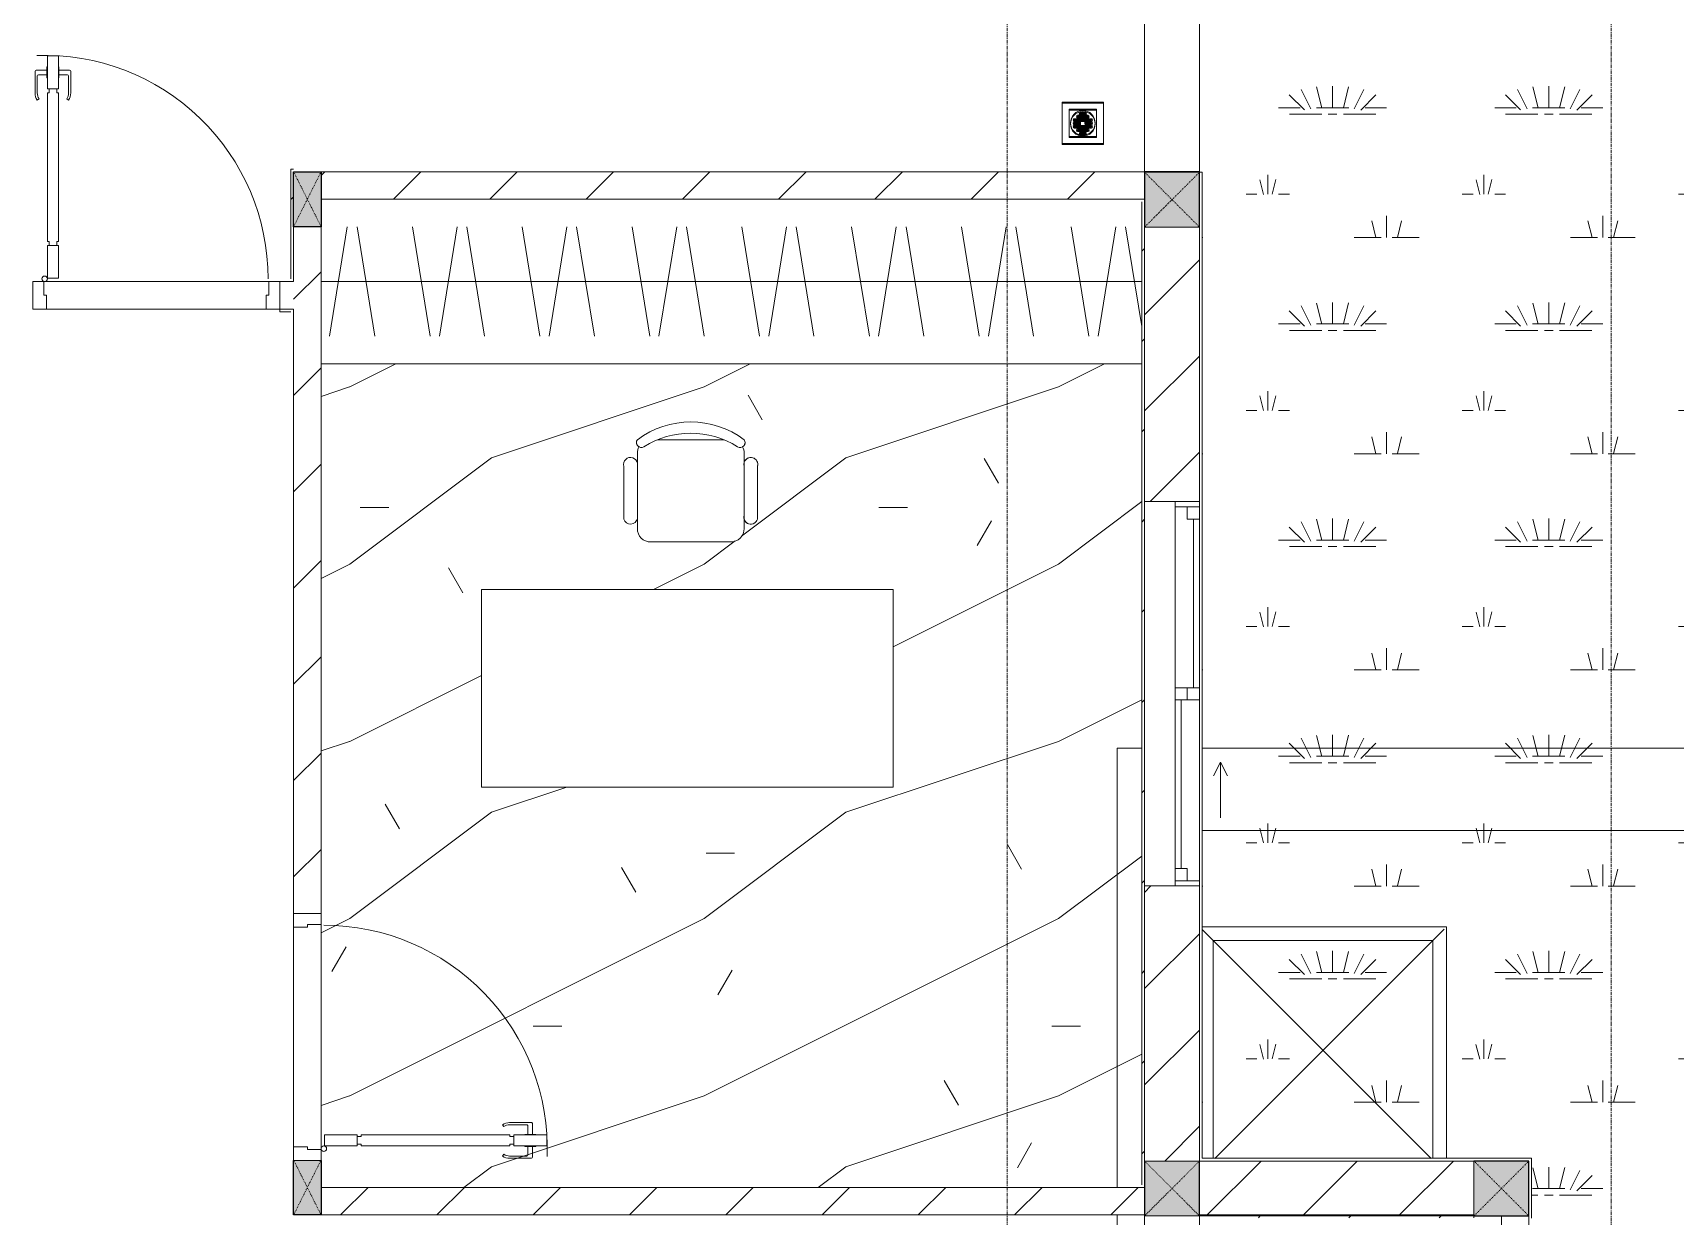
# Model space of a CAD drawing. Header units: millimetres. Extents: x 5121 to 246734, y -48180 to 129206.
# Drawn here: x 49203 to 55185, y 56633 to 60943 of the extents above; entities that cross this region are included whole.
import ezdxf

# ---------------------------------------------------------------- set-up
doc = ezdxf.new("R2010")
doc.units = ezdxf.units.MM
doc.linetypes.add('Dash', pattern=[6, 3, -3])
doc.linetypes.add('Grid Line', pattern=[22.225, 12.7, -3.175, 3.175, -3.175])
for name, color, linetype, lineweight in [('0-1', 7, 'Continuous', 5), ('A-DETL-GENF-1', 50, 'Continuous', 9), ('A-DOOR-1', 253, 'Continuous', 9), ('A-DOOR-2', 50, 'Continuous', 9), ('A-FLOR-1', 50, 'Continuous', 9), ('A-FLOR-PATT', 8, 'Continuous', 9), ('A-FLOR-PATT-1', 9, 'Continuous', 9), ('A-GLAZ', 151, 'Continuous', 9), ('A-WALL', 113, 'Continuous', 9), ('A-WALL-1', 250, 'Continuous', 18), ('A-WALL-2', 50, 'Continuous', 9), ('A-WALL-FNSH-1', 50, 'Continuous', 9), ('A-WALL-PATT-1', 9, 'Continuous', 9), ('A-WALL-PATT-2', 50, 'Continuous', 9), ('A-WALL-PATT-3', 111, 'Continuous', 9), ('G-IMPT', 8, 'Continuous', 9), ('I-FURN', 30, 'Continuous', 9), ('I-FURN-1', 253, 'Continuous', 9), ('M-EQPM', 50, 'Continuous', 9), ('M-EQPM-1', 253, 'Continuous', 9), ('S-COLS', 52, 'Continuous', 9), ('S-COLS-1', 7, 'Continuous', 5), ('S-COLS-2', 10, 'Continuous', 25), ('S-COLS-3', 50, 'Continuous', 9), ('S-COLS-4', 253, 'Continuous', 9), ('S-COLS-5', 52, 'Continuous', 25), ('S-COLS-6', 52, 'Dash', 9), ('S-COLS-HDLN', 52, 'Dash', 9), ('S-COLS-HDLN-1', 50, 'Dash', 9), ('S-GRID-1', 1, 'Grid Line', 9)]:
    doc.layers.add(name, color=color, linetype=linetype, lineweight=lineweight)
pattern_1 = [(45, (0, 0), (-175.3625, 175.3625), [])]
pattern_2 = [(45, (0, 0), (-164.4023, 164.4023), [])]

# ---------------------------------------------------------------- blocks, each defined once
blk = doc.blocks.new('NCV_TKTC_KET CAU_rvt-1-TKCS_MB TỔNG THỂ TẦNG 1')
at = {"layer": 'A-FLOR-1'}
for p, q in [((53452.6, 60436.9), (53452.6, 61511.9)), ((53452.6, 60436.9), (53252.6, 60436.9)), ((50142.6, 60036.9), (50102.6, 60036.9))]:
    blk.add_line(p, q, dxfattribs=at)
blk = doc.blocks.new('DOOR_CW_01 CANH MO-PANEL KINH - DIW_01-900x2200-CỬA GỖ VÂN LAMINATE-553375-TKCS_MB TỔNG THỂ TẦNG 1')
at = {"layer": 'A-DETL-GENF-1'}
for p, q in [((-397, -182), (-397, -62)), ((-397, -62), (-357, -62)), ((-357, -62), (-357, -182)), ((-357, -182), (-397, -182)), ((-397, -196), (-391, -196)), ((-397, -738), (-397, -196)), ((-391, -196), (-391, -182)), ((-391, -182), (-363, -182)), ((-363, -182), (-363, -196)), ((-357, -196), (-363, -196)), ((-357, -196), (-357, -738)), ((-433.9, -711.2), (-427.3, -715.8)), ((-320.1, -711.2), (-326.7, -715.8)), ((-442, -737), (-442, -816.5)), ((-434, -799.5), (-434, -737)), ((-397, -738), (-391, -738)), ((-357, -752), (-397, -752)), ((-397, -752), (-397, -872)), ((-391, -752), (-391, -738)), ((-363, -752), (-391, -752)), ((-357, -738), (-363, -738)), ((-363, -738), (-363, -752)), ((-357, -872), (-357, -752)), ((-320, -799.5), (-320, -737)), ((-312, -737), (-312, -816.5)), ((-399, -820.5), (-438, -820.5)), ((-399, -803.5), (-430, -803.5)), ((-399, -792.2), (-399, -831.8)), ((-397, -792.2), (-399, -792.2)), ((-399, -831.8), (-397, -831.8)), ((-397, -792.2), (-397, -831.8)), ((-357, -792.2), (-357, -831.8)), ((-357, -792.2), (-355, -792.2)), ((-355, -831.8), (-357, -831.8)), ((-355, -792.2), (-355, -831.8)), ((-355, -803.5), (-324, -803.5)), ((-355, -820.5), (-316, -820.5)), ((-397, -872), (-357, -872))]:
    blk.add_line(p, q, dxfattribs=at)
blk.add_circle((-407, -60), 10, dxfattribs=at)
for centre, radius, start, end in [((-407, -60), 814, 268, 0), ((-397, -737), 45, 145, 180), ((-397, -737), 37, 145, 180), ((-357, -737), 37, 0, 35), ((-357, -737), 45, 360, 35), ((-438, -816.5), 4, 180, 270), ((-430, -799.5), 4, 180, 270), ((-324, -799.5), 4, 270, 0), ((-316, -816.5), 4, 270, 0)]:
    blk.add_arc(centre, radius, start, end, dxfattribs=at)
at = {"layer": 'A-DOOR-2'}
for p, q in [((-450, -50), (-450, 50)), ((-450, 50), (-400, 50)), ((-400, 50), (-400, 0)), ((400, 0), (400, 50)), ((400, 50), (450, 50)), ((450, 50), (450, -50)), ((-410, -50), (-450, -50)), ((-410, 0), (-410, -50)), ((-400, 0), (-410, 0)), ((-407, -50), (-382, -50)), ((410, 0), (400, 0)), ((410, -50), (410, 0)), ((450, -50), (410, -50))]:
    blk.add_line(p, q, dxfattribs=at)
blk = doc.blocks.new('TU DO LV A - TU DO LV A-V20-TKCS_MB TỔNG THỂ TẦNG 1')
at = {"layer": 'I-FURN'}
for p, q in [((10, 0), (3000, 0)), ((169, -101), (104.4, -499)), ((202.5, -101), (267.1, -499)), ((404.3, -101), (468.9, -499)), ((569, -101), (504.4, -499)), ((602.5, -101), (667.1, -499)), ((804.3, -101), (868.9, -499)), ((969, -101), (904.4, -499)), ((1002.5, -101), (1067.1, -499)), ((1204.3, -101), (1268.9, -499)), ((1369, -101), (1304.4, -499)), ((1402.5, -101), (1467.1, -499)), ((1604.3, -101), (1668.9, -499)), ((1769, -101), (1704.4, -499)), ((1802.5, -101), (1867.1, -499)), ((2004.3, -101), (2068.9, -499)), ((2169, -101), (2104.4, -499)), ((2202.5, -101), (2267.1, -499)), ((2404.3, -101), (2468.9, -499)), ((2569, -101), (2504.4, -499)), ((2602.5, -101), (2667.1, -499)), ((2804.3, -101), (2868.9, -499)), ((2969, -101), (2904.4, -499)), ((10, -136.3), (68.9, -499)), ((10, -300), (3000, -300)), ((0, -600), (0, -590))]:
    blk.add_line(p, q, dxfattribs=at)
at = {"layer": 'I-FURN-1'}
for p, q in [((10, 0), (3000, 0)), ((0, -600), (0, -590))]:
    blk.add_line(p, q, dxfattribs=at)
blk = doc.blocks.new('BAN LV A - BAN LV A_dwg_ban hoc2-348006-TKCS_MB TỔNG THỂ TẦNG 1')
at = {"layer": 'I-FURN'}
for p, q in [((145.8, 437.4), (-145.8, 437.4)), ((-194.4, 388.8), (-194.4, 113.4)), ((194.4, 113.4), (194.4, 388.8)), ((-243, 354.4), (-243, 162)), ((194.4, 351.4), (194.4, 150.8)), ((243.7, 162), (243.7, 354.4)), ((-120.5, 64.8), (120.5, 64.8))]:
    blk.add_line(p, q, dxfattribs=at)
at = {"layer": 'I-FURN', "flags": 128}
blk.add_lwpolyline([(-737.8, 610.5), (-737.8, 1330.5), (-154.9, 1330.5), (762.2, 1330.5), (762.2, 610.5)], close=True, dxfattribs=at)
at = {"layer": 'I-FURN'}
for centre, radius, start, end in [((-145.8, 388.8), 48.6, 90, 180), ((145.8, 388.8), 48.6, 360, 90), ((-218.7, 347.3), 25.3, 343.7398, 163.7398), ((219.4, 347.3), 25.3, 16.2602, 170.70537), ((-218.7, 154.9), 25.3, 163.7398, 16.2602), ((219.4, 154.9), 25.3, 189.29463, 16.2602), ((-180.2, 75.4), 17.8, 57.97259, 216.69006), ((-145.8, 113.4), 48.6, 180, 207.58444), ((0, 324), 324, 233.1301, 306.8699), ((0, 359.3), 318.2, 237.57575, 302.42425), ((180.2, 75.4), 17.8, 323.30994, 122.02741), ((145.8, 113.4), 48.6, 332.41556, 0)]:
    blk.add_arc(centre, radius, start, end, dxfattribs=at)
blk = doc.blocks.new('BAN LV A - BAN LV A_dwg-348005-TKCS_MB TỔNG THỂ TẦNG 1')
at = {"extrusion": (0, 0, -1), "zscale": -1, "rotation": 180}
blk.add_blockref('BAN LV A - BAN LV A_dwg_ban hoc2-348006-TKCS_MB TỔNG THỂ TẦNG 1', (-729, 1383.7), dxfattribs=at)
blk = doc.blocks.new('BAN LV A - BAN LV A-401069-TKCS_MB TỔNG THỂ TẦNG 1')
at = {"layer": 'I-FURN-1'}
for p, q in [((-8.8, -53.2), (1491.2, -53.2)), ((-8.8, -773.2), (-8.8, -53.2)), ((1491.2, -53.2), (1491.2, -773.2)), ((1491.2, -773.2), (-8.8, -773.2)), ((583.2, -946.3), (874.8, -946.3)), ((534.6, -1029.3), (534.6, -994.9)), ((923.4, -994.9), (923.4, -1032.3)), ((486, -1221.7), (486, -1029.3)), ((972.7, -1029.3), (972.7, -1221.7)), ((534.6, -1270.3), (534.6, -1235.9)), ((923.4, -1232.9), (923.4, -1270.3))]:
    blk.add_line(p, q, dxfattribs=at)
for centre, radius, start, end in [((583.2, -994.9), 48.6, 90, 180), ((874.8, -994.9), 48.6, 0, 90), ((510.3, -1036.4), 25.3, 16.2602, 163.7398), ((948.4, -1036.4), 25.3, 16.2602, 170.70537), ((510.3, -1228.8), 25.3, 163.7398, 343.7398), ((948.4, -1228.8), 25.3, 189.29463, 16.2602), ((548.9, -1308.3), 17.8, 119.40397, 216.69006), ((583.2, -1270.3), 48.6, 180, 207.58444), ((874.8, -1270.3), 48.6, 332.41556, 0), ((909.2, -1308.3), 17.8, 323.30994, 60.59603), ((729, -1059.7), 324, 233.1301, 306.8699)]:
    blk.add_arc(centre, radius, start, end, dxfattribs=at)
at = {"extrusion": (0, 0, -1), "zscale": -1, "rotation": 180}
blk.add_blockref('BAN LV A - BAN LV A_dwg-348005-TKCS_MB TỔNG THỂ TẦNG 1', (0, 0), dxfattribs=at)
blk = doc.blocks.new('THU NUOC - THU NUOC-V72-TKCS_MB TỔNG THỂ TẦNG 1')
at = {"layer": 'M-EQPM-1'}
for p, q in [((-66.3, 70.6), (-66.3, -79.4)), ((83.7, 70.6), (-66.3, 70.6)), ((83.7, -79.4), (83.7, 70.6)), ((58.7, 45.6), (-41.3, 45.6)), ((-41.3, 45.6), (-41.3, -54.4)), ((-23.3, 10.8), (40.9, 10.8)), ((40.9, 4.8), (-23.3, 4.8)), ((-11, 23.3), (28.5, 23.3)), ((28.5, 17.3), (-11, 17.3)), ((-1.1, 35.6), (18.5, 35.6)), ((18.5, 29.6), (-1.1, 29.6)), ((58.7, -54.4), (58.7, 45.6)), ((-41.3, -54.4), (58.7, -54.4)), ((-23.3, -1.2), (0.7, -1.2)), ((0.7, -7.2), (-23.3, -7.2)), ((-23.3, -13.6), (40.9, -13.6)), ((40.9, -19.6), (-23.3, -19.6)), ((-11, -26.1), (28.5, -26.1)), ((28.5, -32.1), (-11, -32.1)), ((-1.1, -38.5), (18.5, -38.5)), ((18.5, -44.5), (-1.1, -44.5)), ((0.7, -1.2), (0.7, -7.2)), ((16.7, -1.2), (40.9, -1.2)), ((16.7, -7.2), (16.7, -1.2)), ((40.9, -7.2), (16.7, -7.2)), ((-66.3, -79.4), (83.7, -79.4))]:
    blk.add_line(p, q, dxfattribs=at)
for centre, radius, start, end in [((8.7, -4.4), 45, 0, 180), ((8.7, -4.4), 45, 0, 180), ((-23.3, 7.8), 3, 90, 270), ((-11, 20.3), 3, 90, 270), ((-1.1, 32.6), 3, 90, 270), ((18.5, 32.6), 3, 270, 90), ((28.5, 20.3), 3, 270, 90), ((40.9, 7.8), 3, 270, 90), ((8.7, -4.4), 45, 180, 360), ((8.7, -4.4), 45, 180, 360), ((-23.3, -4.2), 3, 90, 270), ((-23.3, -16.6), 3, 90, 270), ((-11, -29.1), 3, 90, 270), ((-1.1, -41.5), 3, 90, 270), ((18.5, -41.5), 3, 270, 90), ((28.5, -29.1), 3, 270, 90), ((40.9, -4.2), 3, 270, 90), ((40.9, -16.6), 3, 270, 90)]:
    blk.add_arc(centre, radius, start, end, dxfattribs=at)
blk = doc.blocks.new('G1_SOF - BO TRU - 100x200-746114-TKCS_MB TỔNG THỂ TẦNG 1')
at = {"layer": 'S-COLS-3'}
blk.add_hatch(color=256, dxfattribs=at).paths.add_polyline_path([(-50, 100), (-50, -98.4), (50, -98.4), (50, 100)])
at = {"layer": 'S-COLS-2'}
for p, q in [((-50, 100), (50, 100)), ((-50, -98.4), (-50, 100)), ((50, 100), (50, -98.4))]:
    blk.add_line(p, q, dxfattribs=at)
at = {"layer": 'S-COLS-HDLN-1'}
for p, q in [((50, -100), (-50, 100)), ((-50, -100), (50, 100))]:
    blk.add_line(p, q, dxfattribs=at)
blk = doc.blocks.new('G1_SOF - BO TRU - 100x200-V75-TKCS_MB TỔNG THỂ TẦNG 1')
at = {"layer": 'S-COLS-3'}
blk.add_hatch(color=256, dxfattribs=at).paths.add_polyline_path([(-50, 0), (-49.6, -100), (50, -100), (50, 100), (-50, 98.4), (-50, 47)])
at = {"layer": 'S-COLS-2'}
for p, q in [((-50, 100), (50, 100)), ((-50, -100), (-50, 100)), ((50, 100), (50, -100)), ((50, -100), (-50, -100))]:
    blk.add_line(p, q, dxfattribs=at)
at = {"layer": 'S-COLS-HDLN-1'}
for p, q in [((50, -100), (-50, 100)), ((-50, -100), (50, 100))]:
    blk.add_line(p, q, dxfattribs=at)
blk = doc.blocks.new('DOOR_CW_01 CANH MO-PANEL KINH - DIG_01-900x2200-CỬA NHÔM KÍNH-400868-TKCS_MB TỔNG THỂ TẦNG 1')
at = {"layer": 'A-DETL-GENF-1'}
for p, q in [((-397, 872), (-357, 872)), ((-397, 752), (-397, 872)), ((-357, 872), (-357, 752)), ((-442, 737), (-442, 816.5)), ((-399, 820.5), (-438, 820.5)), ((-434, 799.5), (-434, 737)), ((-399, 803.5), (-430, 803.5)), ((-399, 831.8), (-397, 831.8)), ((-399, 792.2), (-399, 831.8)), ((-397, 792.2), (-399, 792.2)), ((-397, 792.2), (-397, 831.8)), ((-357, 792.2), (-357, 831.8)), ((-355, 831.8), (-357, 831.8)), ((-357, 792.2), (-355, 792.2)), ((-355, 792.2), (-355, 831.8)), ((-355, 820.5), (-316, 820.5)), ((-355, 803.5), (-324, 803.5)), ((-320, 799.5), (-320, 737)), ((-312, 737), (-312, 816.5)), ((-357, 752), (-397, 752)), ((-397, 738), (-391, 738)), ((-397, 738), (-397, 196)), ((-363, 752), (-391, 752)), ((-391, 752), (-391, 738)), ((-363, 738), (-363, 752)), ((-357, 738), (-363, 738)), ((-357, 196), (-357, 738)), ((-433.9, 711.2), (-427.3, 715.8)), ((-320.1, 711.2), (-326.7, 715.8)), ((-397, 196), (-391, 196)), ((-357, 182), (-397, 182)), ((-397, 182), (-397, 62)), ((-391, 196), (-391, 182)), ((-391, 182), (-363, 182)), ((-357, 196), (-363, 196)), ((-363, 182), (-363, 196)), ((-357, 62), (-357, 182)), ((-397, 62), (-357, 62))]:
    blk.add_line(p, q, dxfattribs=at)
blk.add_circle((-407, 60), 10, dxfattribs=at)
for centre, radius, start, end in [((-407, 60), 814, 360, 92), ((-438, 816.5), 4, 90, 180), ((-430, 799.5), 4, 90, 180), ((-324, 799.5), 4, 360, 90), ((-316, 816.5), 4, 0, 90), ((-397, 737), 45, 180, 215), ((-397, 737), 37, 180, 215), ((-357, 737), 37, 325, 0), ((-357, 737), 45, 325, 0)]:
    blk.add_arc(centre, radius, start, end, dxfattribs=at)
at = {"layer": 'A-DOOR-2'}
for p, q in [((-410, 50), (-450, 50)), ((-450, 50), (-450, -50)), ((-410, 0), (-410, 50)), ((-400, 0), (-410, 0)), ((-407, 50), (-382, 50)), ((-400, -50), (-400, 0)), ((410, 0), (400, 0)), ((400, 0), (400, -50)), ((450, 50), (410, 50)), ((410, 50), (410, 0)), ((450, -50), (450, 50)), ((-450, -50), (-400, -50)), ((400, -50), (450, -50))]:
    blk.add_line(p, q, dxfattribs=at)
blk = doc.blocks.new('NCV_TKTC_TANG 1_rvt-1-TKCS_MB TỔNG THỂ TẦNG 1')
at = {"layer": 'A-FLOR-PATT-1'}
h = blk.add_hatch(dxfattribs=at)
h.set_pattern_fill('FP_5', color=256, style=0, pattern_type=2)
h.set_pattern_definition([(0, (0, 0), (2519.68, 629.92), [103.937, -1785.823, 103.937, -1785.823, -10078.72]), (0, (0, 0), (2519.68, 629.92), [-3779.52, 103.937, -3675.583, 103.937, -1785.823, -4409.44]), (0, (0, 0), (2519.68, 629.92), [-9448.8, 103.937, -1155.903, 103.937, -3045.663]), (120, (944.9, 314.96), (-1805.3667, 1867.147), [103.937, -1785.823, 103.937, -11864.543]), (120, (944.9, 314.96), (-1805.3667, 1867.147), [-1993.697, -1785.823, 103.937, -3675.583, -6299.2]), (120, (944.9, 314.96), (-1805.3667, 1867.147), [-7559.04, 103.937, -1785.823, 103.937, -4305.503]), (120, (944.9, 314.96), (-1805.3667, 1867.147), [-9552.737, -1155.903, 103.937, -3045.663]), (240, (1259.84, 1574.8), (-714.3133, -2497.067), [103.937, -1785.823, 103.937, -11864.543]), (240, (1259.84, 1574.8), (-714.3133, -2497.067), [-1993.697, -1785.823, 103.937, -3675.583, -6299.2]), (240, (1259.84, 1574.8), (-714.3133, -2497.067), [-7559.04, 103.937, -1785.823, 103.937, -4305.503]), (240, (1259.84, 1574.8), (-714.3133, -2497.067), [-9552.737, -1155.903, 103.937, -3045.663])])
h.paths.add_polyline_path([(52039.9, 56736.9), (53242.6, 56736.9), (53242.6, 59736.9), (50252.6, 59736.9), (50252.6, 56736.9), (51063.7, 56736.9)])
h.paths.add_polyline_path([(50918, 58195.3), (50837.1, 58195.3), (50837.1, 58915.3), (52337.1, 58915.3), (52337.1, 58195.3), (51711.9, 58195.3)])
h.paths.add_polyline_path([(51453.5, 59088.4), (51429.2, 59095), (51411.4, 59112.7), (51404.9, 59137), (51403.1, 59168.5), (51395.7, 59158.8), (51384.5, 59153.7), (51369.8, 59155.5), (51365.3, 59158.8), (51355.6, 59174.9), (51356.3, 59375), (51365.6, 59391.8), (51377.4, 59396.1), (51389.8, 59394.2), (51399.8, 59386.5), (51404.9, 59375), (51408, 59425.2), (51410.4, 59435), (51404.2, 59440.8), (51406.9, 59462.3), (51455.5, 59492.2), (51511, 59513.6), (51569.5, 59524.5), (51629, 59524.5), (51687.5, 59513.6), (51743, 59492.2), (51793.7, 59461), (51791.6, 59437.5), (51788.1, 59435), (51793.7, 59412.4), (51796.3, 59384.1), (51805.8, 59393.1), (51818.5, 59396.2), (51831.1, 59392.6), (51837.9, 59384.1), (51842.3, 59363.8), (51842.3, 59171.5), (51824.4, 59154.1), (51811.5, 59154.1), (51800.3, 59160.4), (51793.7, 59165.5), (51792, 59124.5), (51787.1, 59112.7), (51769.4, 59095), (51745.1, 59088.4)])
h = blk.add_hatch(dxfattribs=at)
h.set_pattern_fill('FP_4', color=256, style=0, pattern_type=2)
h.set_pattern_definition([(216.87, (516.46, 1291.15), (3873.4454, 2582.3069), [645.575, -5810.175]), (206.565, (1291.15, 903.8), (-1291.1515, -1291.1492), [1443.55, -1443.55]), (198.435, (1291.15, 258.23), (-2582.2983, -1291.1527), [816.596, -3266.38])])
h.paths.add_polyline_path([(52039.9, 56736.9), (53242.6, 56736.9), (53242.6, 59736.9), (50252.6, 59736.9), (50252.6, 56736.9), (51063.7, 56736.9)])
h.paths.add_polyline_path([(50918, 58195.3), (50837.1, 58195.3), (50837.1, 58915.3), (52337.1, 58915.3), (52337.1, 58195.3), (51711.9, 58195.3)])
h.paths.add_polyline_path([(51453.5, 59088.4), (51429.2, 59095), (51411.4, 59112.7), (51404.9, 59137), (51403.1, 59168.5), (51395.7, 59158.8), (51384.5, 59153.7), (51369.8, 59155.5), (51365.3, 59158.8), (51355.6, 59174.9), (51356.3, 59375), (51365.6, 59391.8), (51377.4, 59396.1), (51389.8, 59394.2), (51399.8, 59386.5), (51404.9, 59375), (51408, 59425.2), (51410.4, 59435), (51404.2, 59440.8), (51406.9, 59462.3), (51455.5, 59492.2), (51511, 59513.6), (51569.5, 59524.5), (51629, 59524.5), (51687.5, 59513.6), (51743, 59492.2), (51793.7, 59461), (51791.6, 59437.5), (51788.1, 59435), (51793.7, 59412.4), (51796.3, 59384.1), (51805.8, 59393.1), (51818.5, 59396.2), (51831.1, 59392.6), (51837.9, 59384.1), (51842.3, 59363.8), (51842.3, 59171.5), (51824.4, 59154.1), (51811.5, 59154.1), (51800.3, 59160.4), (51793.7, 59165.5), (51792, 59124.5), (51787.1, 59112.7), (51769.4, 59095), (51745.1, 59088.4)])
at = {"layer": 'A-WALL-PATT-1'}
h = blk.add_hatch(dxfattribs=at)
h.set_pattern_fill('FP_2', color=256, style=0, pattern_type=2)
h.set_pattern_definition(pattern_1)
h.paths.add_polyline_path([(53152.6, 60336.9), (53252.6, 60336.9), (53252.6, 60436.9), (50252.6, 60436.9), (50252.6, 60336.9), (52657.2, 60336.9)])
h = blk.add_hatch(dxfattribs=at)
h.set_pattern_fill('FP_2', color=256, style=0, pattern_type=2)
h.set_pattern_definition(pattern_1)
h.paths.add_polyline_path([(50202.6, 57735.3), (50252.6, 57735.3), (50252.6, 60236.9), (50152.6, 60236.9), (50152.6, 57735.3)])
h = blk.add_hatch(dxfattribs=at)
h.set_pattern_fill('FP_2', color=256, style=0, pattern_type=2)
h.set_pattern_definition(pattern_1)
h.paths.add_polyline_path([(51289.5, 56636.9), (53252.6, 56636.9), (53252.6, 56736.9), (50252.6, 56736.9), (50252.6, 56636.9)])
at = {"layer": 'A-WALL-PATT-2'}
h = blk.add_hatch(dxfattribs=at)
h.set_pattern_fill('FP_10', color=256, style=0, pattern_type=2)
h.set_pattern_definition(pattern_2)
h.paths.add_polyline_path([(50147.5, 60036.9), (50152.6, 60036.9), (50152.6, 60446.9), (50142.6, 60446.9), (50142.6, 60036.9)])
h = blk.add_hatch(dxfattribs=at)
h.set_pattern_fill('FP_10', color=256, style=0, pattern_type=2)
h.set_pattern_definition(pattern_2)
h.paths.add_polyline_path([(53252.6, 56736.9), (53252.6, 60326.9), (53242.6, 60326.9), (53242.6, 56736.9)])
h = blk.add_hatch(dxfattribs=at)
h.set_pattern_fill('FP_10', color=256, style=0, pattern_type=2)
h.set_pattern_definition(pattern_2)
h.paths.add_polyline_path([(54452.6, 56626.9), (54452.6, 56633.3), (53452.6, 56631.9), (53452.6, 56626.9), (54442.6, 56626.9)])
at = {"layer": 'A-FLOR-1'}
for p, q in [((50252.6, 60336.9), (50252.6, 60236.9)), ((53252.6, 60336.9), (50252.6, 60336.9)), ((53252.6, 60326.9), (53252.6, 60336.9)), ((50252.6, 60236.9), (50252.6, 59736.9)), ((50062.6, 60036.9), (49242.6, 60036.9)), ((50102.6, 60036.9), (50142.6, 60036.9)), ((50052.6, 59936.9), (49252.6, 59936.9)), ((49252.6, 59936.9), (50052.6, 59936.9)), ((50252.6, 59736.9), (50252.6, 58528.4)), ((50152.6, 56885.3), (50152.6, 57685.3)), ((50252.6, 57695.3), (50252.6, 56875.3)), ((53252.6, 56626.9), (53252.6, 56636.9))]:
    blk.add_line(p, q, dxfattribs=at)
at = {"layer": 'A-WALL-1'}
for p, q in [((50142.6, 60446.9), (50142.6, 60046.9)), ((50152.6, 60446.9), (50142.6, 60446.9)), ((53252.6, 60336.9), (53252.6, 60436.9)), ((50252.6, 60336.9), (53252.6, 60336.9)), ((53242.6, 60326.9), (53242.6, 56746.9)), ((53252.6, 56736.9), (53252.6, 60326.9)), ((50142.6, 60036.9), (50152.6, 60036.9)), ((50102.6, 59936.9), (50102.6, 59926.9)), ((50102.6, 59926.9), (50142.6, 59926.9)), ((50152.6, 59936.9), (50152.6, 59926.9)), ((50152.6, 59926.9), (50152.6, 59936.9)), ((53252.6, 56736.9), (50252.6, 56736.9)), ((53242.6, 56736.9), (53252.6, 56736.9)), ((53252.6, 56636.9), (53252.6, 56736.9)), ((50252.6, 56636.9), (53252.6, 56636.9)), ((54452.6, 56636.9), (53452.6, 56636.9)), ((53452.6, 56636.9), (53452.6, 56626.9)), ((54452.6, 56626.9), (54452.6, 56636.9))]:
    blk.add_line(p, q, dxfattribs=at)
at = {"layer": 'A-WALL-2'}
for p, q in [((53452.6, 61511.9), (53452.6, 60437.3)), ((53252.6, 60437.3), (53252.6, 61501.9)), ((53252.6, 60436.9), (50252.6, 60436.9)), ((53252.6, 60437.3), (53452.6, 60437.3)), ((50152.6, 60236.9), (50152.6, 60036.9)), ((50152.6, 60036.9), (50152.6, 60236.9)), ((50252.6, 57735.3), (50252.6, 60236.9)), ((50152.6, 59936.9), (50102.6, 59936.9)), ((50152.6, 59926.9), (50152.6, 57735.3)), ((50152.6, 56885.3), (50152.6, 57685.3)), ((50252.6, 57695.3), (50252.6, 56875.3))]:
    blk.add_line(p, q, dxfattribs=at)
at = {"layer": 'A-DOOR-1'}
blk.add_blockref('DOOR_CW_01 CANH MO-PANEL KINH - DIG_01-900x2200-CỬA NHÔM KÍNH-400868-TKCS_MB TỔNG THỂ TẦNG 1', (49652.6, 59986.9), dxfattribs=at)
at = {"layer": 'A-DOOR-1', "rotation": 90.00000000000118}
blk.add_blockref('DOOR_CW_01 CANH MO-PANEL KINH - DIW_01-900x2200-CỬA GỖ VÂN LAMINATE-553375-TKCS_MB TỔNG THỂ TẦNG 1', (50202.6, 57285.3), dxfattribs=at)
at = {"layer": 'I-FURN-1', "rotation": 180}
for name, p in [('TU DO LV A - TU DO LV A-V20-TKCS_MB TỔNG THỂ TẦNG 1', (53252.6, 59736.9)), ('BAN LV A - BAN LV A-401069-TKCS_MB TỔNG THỂ TẦNG 1', (52328.3, 58142.1))]:
    blk.add_blockref(name, p, dxfattribs=at)
at = {"layer": 'M-EQPM-1', "rotation": 180}
blk.add_blockref('THU NUOC - THU NUOC-V72-TKCS_MB TỔNG THỂ TẦNG 1', (53036.4, 60606.9), dxfattribs=at)
at = {"layer": 'S-COLS-4', "rotation": 180}
for name, p in [('G1_SOF - BO TRU - 100x200-V75-TKCS_MB TỔNG THỂ TẦNG 1', (50202.6, 60336.9)), ('G1_SOF - BO TRU - 100x200-746114-TKCS_MB TỔNG THỂ TẦNG 1', (50202.6, 56736.9))]:
    blk.add_blockref(name, p, dxfattribs=at)
blk = doc.blocks.new('1_FAMILY RVT - W01-WxH 1400x1400xmm-389822-TKCS_MB TỔNG THỂ TẦNG 1')
at = {"layer": 'A-GLAZ'}
for p, q in [((248.4, 172.39), (299.2, 197.79)), ((248.4, 172.39), (299.2, 146.99)), ((248.4, 172.39), (451.6, 172.39)), ((-700, 96.19), (-700, -103.81)), ((700, 96.19), (-700, 96.19)), ((-700, 96.19), (-636.5, 96.19)), ((-680.95, 96.19), (-680.95, 7.29)), ((-636.5, 96.19), (-22.225, 96.19)), ((-636.5, 96.19), (-636.5, 51.74)), ((-636.5, 73.965), (-22.225, 73.965)), ((-22.225, 7.29), (-22.225, 96.19)), ((-22.225, 96.19), (22.225, 96.19)), ((22.225, 96.19), (680.95, 96.19)), ((22.225, 96.19), (22.225, 7.29)), ((680.95, 96.19), (700, 96.19)), ((680.95, 96.19), (680.95, 7.29)), ((700, -103.81), (700, 96.19)), ((-700, 7.29), (-680.95, 7.29)), ((-636.5, 51.74), (-680.95, 51.74)), ((-680.95, 7.29), (-22.225, 7.29)), ((22.225, 51.74), (-22.225, 51.74)), ((-22.225, 7.29), (22.225, 7.29)), ((22.225, 29.515), (636.5, 29.515)), ((22.225, 7.29), (636.5, 7.29)), ((636.5, 51.74), (636.5, 7.29)), ((680.95, 51.74), (636.5, 51.74)), ((636.5, 7.29), (700, 7.29)), ((-700, -103.81), (700, -103.81))]:
    blk.add_line(p, q, dxfattribs=at)
blk = doc.blocks.new('TKTC_XREF_251221_MB TANG 1 - TKTC_XREF_260130_MB TANG 1_dwg_THU NUOC - THU NUOC-444531-TKCS_MB TẦNG 1-4202124-TKCS_MB TỔNG THỂ TẦNG 1')
at = {"layer": 'M-EQPM'}
for p, q in [((-23.3, 10.8), (40.9, 10.8)), ((40.9, 4.8), (-23.3, 4.8)), ((-11, 23.3), (28.5, 23.3)), ((28.5, 17.3), (-11, 17.3)), ((-1.1, 35.6), (18.5, 35.6)), ((18.5, 29.6), (-1.1, 29.6)), ((-23.3, -13.6), (40.9, -13.6)), ((40.9, -19.6), (-23.3, -19.6)), ((-11, -26.1), (28.5, -26.1)), ((28.5, -32.1), (-11, -32.1)), ((-1.1, -38.5), (18.5, -38.5)), ((18.5, -44.5), (-1.1, -44.5))]:
    blk.add_line(p, q, dxfattribs=at)
at = {"layer": 'M-EQPM', "flags": 128}
for points in [[(83.7, -79.4), (83.7, 70.6), (-66.3, 70.6), (-66.3, -79.4)], [(58.7, -54.4), (58.7, 45.6), (-41.3, 45.6), (-41.3, -54.4)]]:
    blk.add_lwpolyline(points, close=True, dxfattribs=at)
for points in [[(-23.3, -1.2), (0.7, -1.2), (0.7, -7.2), (-23.3, -7.2)], [(40.9, -7.2), (16.7, -7.2), (16.7, -1.2), (40.9, -1.2)]]:
    blk.add_lwpolyline(points, dxfattribs=at)
at = {"layer": 'M-EQPM'}
for centre, radius, start, end in [((8.7, -4.4), 45, 360, 180), ((8.7, -4.4), 45, 360, 180), ((-23.3, 7.8), 3, 90, 270), ((-11, 20.3), 3, 90, 270), ((-1.1, 32.6), 3, 90, 270), ((18.5, 32.6), 3, 270, 90), ((28.5, 20.3), 3, 270, 90), ((40.9, 7.8), 3, 270, 90), ((8.7, -4.4), 45, 180, 360), ((8.7, -4.4), 45, 180, 360), ((-23.3, -4.2), 3, 90, 270), ((-23.3, -16.6), 3, 90, 270), ((-11, -29.1), 3, 90, 270), ((-1.1, -41.5), 3, 90, 270), ((18.5, -41.5), 3, 270, 90), ((28.5, -29.1), 3, 270, 90), ((40.9, -4.2), 3, 270, 90), ((40.9, -16.6), 3, 270, 90)]:
    blk.add_arc(centre, radius, start, end, dxfattribs=at)
blk = doc.blocks.new('TKTC_XREF_251221_MB TANG 1 - TKTC_XREF_260130_MB TANG 1_dwg-4202109-TKCS_MB TỔNG THỂ TẦNG 1')
at = {"layer": 'G-IMPT'}
blk.add_line((-149699, -340911.3), (-149699, -339834.7), dxfattribs=at)
at = {"extrusion": (0, 0, -1), "zscale": -1}
blk.add_blockref('TKTC_XREF_251221_MB TANG 1 - TKTC_XREF_260130_MB TANG 1_dwg_THU NUOC - THU NUOC-444531-TKCS_MB TẦNG 1-4202124-TKCS_MB TỔNG THỂ TẦNG 1', (150115.5, -340727.3), dxfattribs=at)
blk = doc.blocks.new('TKTC_XREF_251221_MB TANG 1 - TKTC_XREF_251221_MB TANG 1-2038492-TKCS_MB TỔNG THỂ TẦNG 1')
blk.add_blockref('TKTC_XREF_251221_MB TANG 1 - TKTC_XREF_260130_MB TANG 1_dwg-4202109-TKCS_MB TỔNG THỂ TẦNG 1', (169499.1, 384109.7))
blk = doc.blocks.new('TKTC_NAP THAM BE NUOC NGAM_260130 - TKTC_XREF_260130_NAP THAM BE NUOC NGAM_dwg-4013458-TKCS_MB TỔNG THỂ TẦNG 1')
at = {"layer": 'G-IMPT'}
for p, q in [((-134909, 153914.7), (-149699, 153914.7)), ((-149699, 153254.7), (-148865.4, 152421)), ((-148817.4, 153256.3), (-149653.2, 152420.5)), ((-150009, 152214.7), (-150009, 149349.7))]:
    blk.add_line(p, q, dxfattribs=at)
at = {"layer": 'G-IMPT', "flags": 128}
for points in [[(-149919.1, 153914.7), (-150009, 153914.7), (-150009, 152314.7)], [(-149699, 153614.7), (-142334, 153614.7), (-142334, 149189.7), (-148499, 149189.7)], [(-149699, 153614.7), (-142334, 153614.7), (-142334, 149189.7)], [(-148809, 152421), (-148809, 153264.7), (-149699, 153264.7)], [(-148859, 152421), (-148859, 153214.7), (-149659, 153214.7), (-149659, 152420.6)]]:
    blk.add_lwpolyline(points, dxfattribs=at)
blk = doc.blocks.new('TKTC_NAP THAM BE NUOC NGAM_260130 - NẮP THĂM BỂ NƯỚC NGẦM-2336355-TKCS_MB TỔNG THỂ TẦNG 1')
blk.add_blockref('TKTC_NAP THAM BE NUOC NGAM_260130 - TKTC_XREF_260130_NAP THAM BE NUOC NGAM_dwg-4013458-TKCS_MB TỔNG THỂ TẦNG 1', (150009, -139814.7))
blk = doc.blocks.new('G1_SOF - BO TRU - 200x200-3050151-TKCS_MB TỔNG THỂ TẦNG 1')
at = {"layer": 'S-COLS-HDLN'}
for p, q in [((-100, 100), (100, -100)), ((100, 100), (-100, -100))]:
    blk.add_line(p, q, dxfattribs=at)

msp = doc.modelspace()

# ---------------------------------------------------------------- hatches: boundary and pattern name
at = {"layer": 'A-FLOR-PATT'}
h = msp.add_hatch(dxfattribs=at)
h.set_pattern_fill('FP_23', color=256, style=0, pattern_type=2)
h.set_pattern_definition([(0, (236.2, 15.75), (787.4, 787.4), [118.11, -23.622, 31.496, -23.622, -590.55]), (0, (236.2, 15.75), (787.4, 787.4), [-196.85, 118.11, -472.44]), (0, (196.85, 39.4), (787.4, 787.4), [78.74, -59.055, 118.11, -59.055, -472.44]), (0, (196.85, 39.4), (787.4, 787.4), [-314.96, 78.74, -393.7]), (0, (472.44, 354.3), (787.4, 787.4), [98.425, -39.37, 98.425, -551.18]), (0, (78.74, 511.8), (787.4, 787.4), [39.37, -78.74, 39.37, -629.92]), (90, (157.5, 511.8), (-787.4, 787.4), [70.866, -716.534]), (90, (393.7, 39.4), (-787.4, 787.4), [78.74, -708.66]), (90, (590.55, 354.3), (-787.4, 787.4), [78.74, -708.66]), (45, (496.06, 31.5), (0, 787.4), [78.74, -1034.812]), (135, (291.34, 31.5), (-787.4, 6e-14), [78.74, -1034.812]), (63.435, (472.44, 35.43), (-0.0007, 787.4), [78.74, -1681.94]), (75.964, (433.07, 39.37), (-0.00383, 787.3999), [78.74, -3167.793]), (75.964, (629.92, 354.33), (-0.00383, 787.3999), [62.992, -3183.541]), (75.964, (173.23, 511.81), (-0.00383, 787.3999), [55.118, -3191.415]), (104.036, (354.33, 39.37), (0.00383, 787.3999), [78.74, -3167.793]), (104.036, (551.18, 354.33), (0.00383, 787.3999), [62.992, -3183.541]), (104.036, (141.73, 511.81), (0.00383, 787.3999), [55.118, -3191.415]), (116.565, (314.96, 35.43), (0.0007, 787.4), [78.74, -1681.939])])
h.paths.add_polyline_path([(59826.9, 53411.9), (60152.5, 53411.9), (60152.5, 55396.3), (62163.2, 55396.9), (62264.5, 55404), (62375.1, 55425.7), (62460.7, 55452.1), (62556.4, 55494.2), (62648.9, 55548.9), (62713.7, 55596.1), (62789, 55664.9), (62866.4, 55756.8), (62914.6, 55828.1), (62963.4, 55921.9), (62992.6, 55992.4), (63020.3, 56088.3), (63037, 56186.7), (63042.6, 56286.3), (63041.2, 61300.1), (63034.9, 61462.3), (63015.3, 61651.4), (62983.2, 61838.9), (62938.5, 62025), (62881.4, 62208.3), (62811.9, 62388), (62731.2, 62561.6), (62635.7, 62735.2), (62528.1, 62902.4), (62410.9, 63059.8), (62319, 63170.9), (62188.6, 63309.2), (62048.9, 63438.9), (61900.8, 63559.3), (61744.8, 63669.8), (61581.4, 63770.1), (61411, 63859.5), (61234, 63937.8), (61050.3, 64004.7), (60859.1, 64059.8), (60682.8, 64098.6), (60528.6, 64124), (60340.9, 64142.4), (60152.6, 64148.6), (60152.6, 64158.6), (54662.6, 64158.6), (54661.5, 61501.9), (53462.6, 61501.9), (53462.6, 61511.9), (53452.6, 61511.9), (53452.7, 60435.3), (53462.6, 60435.3), (53463.1, 56843.3), (54662.6, 56843.3), (54662.6, 53411.9), (59448.1, 53411.9)])
at = {"layer": 'A-WALL-PATT-3'}
h = msp.add_hatch(dxfattribs=at)
h.set_pattern_fill('FP_1', color=256, style=0, pattern_type=2)
h.set_pattern_definition(pattern_1)
h.paths.add_polyline_path([(53274.6, 56833.3), (53452.6, 56833.3), (53452.6, 57835.3), (53252.6, 57835.3), (53252.6, 56833.3)])
h.paths.add_polyline_path([(53252.6, 59235.3), (53452.6, 59235.3), (53452.6, 60235.3), (53252.6, 60235.3), (53252.6, 59736.9)])
h = msp.add_hatch(dxfattribs=at)
h.set_pattern_fill('FP_1', color=256, style=0, pattern_type=2)
h.set_pattern_definition(pattern_1)
h.paths.add_polyline_path([(53891.9, 56633.3), (54452.6, 56633.3), (54452.6, 56833.3), (53452.6, 56833.3), (53452.6, 56633.3)])
at = {"layer": 'S-COLS-1'}
for points in [[(53452.7, 60235.3), (53450.8, 60435.3), (53252.7, 60435.3), (53252.7, 60235.3), (53452.6, 60235.3)], [(53274.6, 56633.3), (53452.6, 56633.3), (53452.5, 56833.3), (53252.6, 56833.3), (53252.6, 56633.3)], [(54509.3, 56633.3), (54652.6, 56633.3), (54652.6, 56833.3), (54452.6, 56833.3), (54452.6, 56633.3)]]:
    msp.add_hatch(color=256, dxfattribs=at).paths.add_polyline_path(points)

# ---------------------------------------------------------------- linework, layer by layer
at = {"layer": 'A-WALL'}
for p, q in [((53452.6, 60235.3), (53252.6, 60235.3)), ((53252.6, 56833.3), (53452.6, 56833.3)), ((54452.6, 56633.3), (54452.6, 56833.3)), ((53452.6, 56633.3), (53252.6, 56633.3)), ((54552.6, 53511.9), (54552.6, 56633.3)), ((54652.6, 56633.3), (54652.6, 53511.9))]:
    msp.add_line(p, q, dxfattribs=at)
at = {"layer": 'A-WALL-1'}
for p, q in [((53252.6, 60235.3), (53252.6, 59235.3)), ((53452.6, 59235.3), (53452.6, 60235.3)), ((53252.6, 57835.3), (53252.6, 56833.3)), ((53452.6, 57835.3), (53452.6, 56460.3)), ((53452.6, 56833.3), (54452.6, 56833.3)), ((53252.6, 56633.3), (53252.6, 56460.3)), ((53452.6, 56633.3), (54452.6, 56633.3))]:
    msp.add_line(p, q, dxfattribs=at)
at = {"layer": 'A-WALL-FNSH-1'}
for p, q in [((53452.6, 60435.3), (53452.6, 60235.3)), ((53462.6, 60435.3), (53452.6, 60435.3)), ((53462.6, 56843.3), (53462.6, 60435.3)), ((54662.6, 56843.3), (53462.6, 56843.3)), ((54662.6, 56625.2), (54662.6, 56843.3)), ((54452.6, 56833.3), (54652.6, 56833.3)), ((54652.6, 56833.3), (54652.6, 56625.2))]:
    msp.add_line(p, q, dxfattribs=at)
at = {"layer": 'S-COLS'}
for p, q in [((53252.7, 60235.3), (53452.7, 60235.3)), ((53452.6, 56833.3), (53252.6, 56833.3)), ((54452.6, 56833.3), (54452.6, 56633.3)), ((53252.6, 56633.3), (53452.6, 56633.3))]:
    msp.add_line(p, q, dxfattribs=at)
at = {"layer": 'S-COLS-5'}
for p, q in [((53452.7, 60435.3), (53252.7, 60435.3)), ((53252.7, 60435.3), (53252.7, 60235.3)), ((53452.7, 60235.3), (53452.7, 60435.3)), ((53252.6, 56833.3), (53252.6, 56633.3)), ((53452.6, 56633.3), (53452.6, 56833.3)), ((54652.6, 56833.3), (54452.6, 56833.3)), ((54652.6, 56633.3), (54652.6, 56833.3)), ((54452.6, 56633.3), (54652.6, 56633.3))]:
    msp.add_line(p, q, dxfattribs=at)
at = {"layer": 'S-GRID-1'}
for p, q in [((52752.6, 23210.6), (52752.6, 78232.7)), ((54952.6, 23210.6), (54952.6, 78232.7))]:
    msp.add_line(p, q, dxfattribs=at)

# ---------------------------------------------------------------- block references
at = {"layer": '0-1'}
for name in ['NCV_TKTC_KET CAU_rvt-1-TKCS_MB TỔNG THỂ TẦNG 1', 'NCV_TKTC_TANG 1_rvt-1-TKCS_MB TỔNG THỂ TẦNG 1']:
    msp.add_blockref(name, (0, 0), dxfattribs=at)
at = {"layer": 'A-GLAZ', "rotation": 269.9999999999999}
msp.add_blockref('1_FAMILY RVT - W01-WxH 1400x1400xmm-389822-TKCS_MB TỔNG THỂ TẦNG 1', (53356.4, 58535.3), dxfattribs=at)
at = {"layer": 'M-EQPM'}
for name, p in [('TKTC_XREF_251221_MB TANG 1 - TKTC_XREF_251221_MB TANG 1-2038492-TKCS_MB TỔNG THỂ TẦNG 1', (33652.6, 17236.9)), ('TKTC_NAP THAM BE NUOC NGAM_260130 - NẮP THĂM BỂ NƯỚC NGẦM-2336355-TKCS_MB TỔNG THỂ TẦNG 1', (53152.6, 44236.9))]:
    msp.add_blockref(name, p, dxfattribs=at)
at = {"layer": 'S-COLS-6'}
for p in [(53352.7, 60335.3), (53352.6, 56733.3), (54552.6, 56733.3)]:
    msp.add_blockref('G1_SOF - BO TRU - 200x200-3050151-TKCS_MB TỔNG THỂ TẦNG 1', p, dxfattribs=at)

doc.saveas('drawing.dxf')
